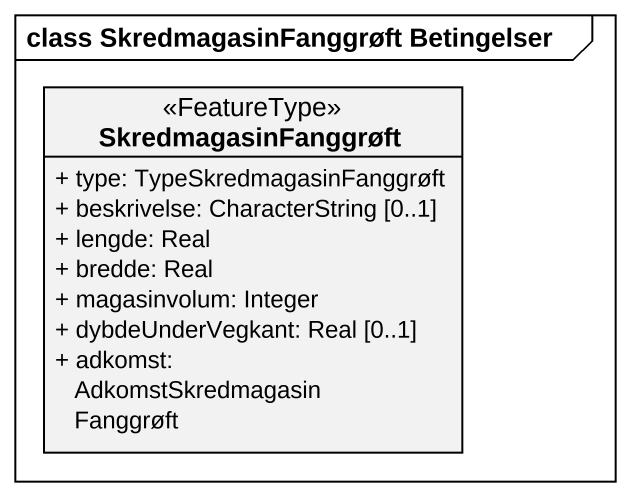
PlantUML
@startuml
mainframe class SkredmagasinFanggrøft Betingelser
hide circle
hide empty members
skinparam classAttributeIconSize 0
class SkredmagasinFanggrøft <<FeatureType>> {
  + type: TypeSkredmagasinFanggrøft
  + beskrivelse: CharacterString [0..1]
  + lengde: Real
  + bredde: Real
  + magasinvolum: Integer
  + dybdeUnderVegkant: Real [0..1]
  + adkomst: AdkomstSkredmagasinFanggrøft
}
@enduml
